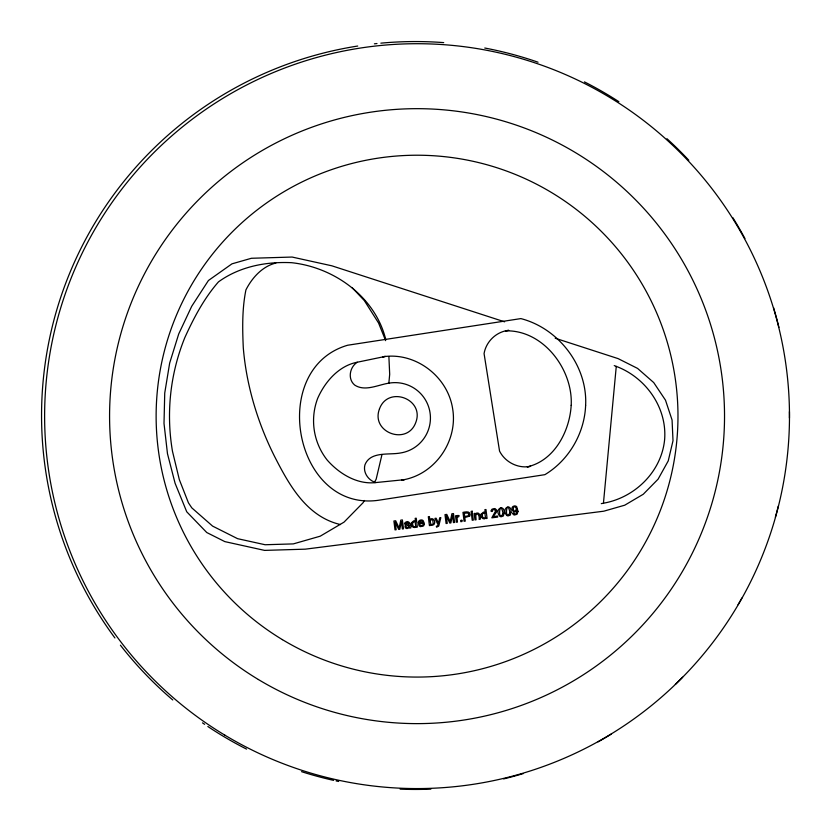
<?xml version="1.0" encoding="UTF-8"?>
<svg xmlns="http://www.w3.org/2000/svg" width="831" height="831" viewBox="0 0 831 831"><rect width="100%" height="100%" fill="white"/><g stroke="black" fill="none" stroke-linecap="round" stroke-linejoin="round"><path stroke-width="1.25" d="M388.846 383.236L389.687 374.324L388.887 356.572M601.291 503.628L603.441 503.212L616.27 366.388L614.234 365.588M381.99 454.536L376.152 479.238L374.282 482.593M364.342 500.48L363.095 502.713L344.024 522.138L320.215 536.192L293.312 543.9L265.12 544.741L237.593 538.675L212.58 526.096L191.805 507.866L188.44 502.838L179.319 479.591L172.484 451.326A209.017 209.017 0 0 1 184.825 337.615C193.82 317.826 204.094 298.298 218.48 281.865C239.577 266.585 265.941 261.485 291.577 262.689C334.072 267.281 375.051 296.657 385.667 339.193M357.268 362.223C349.706 367.022 347.389 379.05 354.723 385.096C365.287 391.972 378.458 384.535 389.677 383.039A35.38 35.38 0 0 1 430.022 412.633A35.38 35.38 0 0 1 400.428 452.988C388.856 455.18 370.439 451.077 364.954 464.809C362.783 472.496 368.393 480.422 375.757 482.572L404.271 479.695L401.633 480.1C434.478 475.197 457.974 441.687 452.708 409.143C447.951 376.526 415.469 351.627 382.675 356.811L385.314 356.406L357.268 362.223C338.799 365.754 324.942 381.793 317.671 398.361A62.834 62.273 81.3 0 0 327.154 460.01C339.058 473.618 357.091 484.764 375.757 482.572M275.871 263.032C262.305 266.377 252.073 277.783 245.924 289.884C242.06 308.862 242.413 328.38 243.286 347.638A209.017 138.486 65.3 0 0 274.355 456.022C288.959 484.618 306.421 516.633 340.471 524.569M603.441 503.212C634.666 497.748 661.32 471.977 664.592 439.942C667.335 407.844 645.936 377.565 616.27 366.388M504.604 321.826L331.87 265.816L292.107 257.049L251.398 258.275L231.963 263.843L208.425 280.504L191.701 306.307L178.707 333.989L169.669 363.074L164.735 393.063L164.008 423.446L167.478 453.705L175.102 483.32L186.736 511.792L206.763 532.536L224.827 541.615L264.601 550.392L305.299 549.166L603.805 511.19L624.735 505.196L643.246 494.268L658.09 479.165L668.238 460.893L673.006 440.721L672.071 420.019L665.496 400.189L653.727 382.582L637.564 368.403L618.108 358.618L555.191 338.217M352.032 287.536L364.331 300.583L378.562 323.01L385.646 340.648M789.429 411.677A373.95 373.95 0 0 1 789.44 418.045M778.304 506.11A373.95 373.95 0 0 1 775.354 517.204M741.875 598.04A373.95 373.95 0 0 1 738.063 604.677M682.615 677.203A373.95 373.95 0 0 1 675.374 684.391M611.252 734.116A373.95 373.95 0 0 1 598.04 741.875M523.353 773.557A373.95 373.95 0 0 1 503.628 778.917M430.853 789.138A373.95 373.95 0 0 1 400.147 789.138M338.653 781.472A373.95 373.95 0 0 1 336.14 780.932M333.626 780.382A373.95 373.95 0 0 1 301.518 771.656M246.558 749.105A373.95 373.95 0 0 1 207.833 726.491M204.623 724.32A373.95 373.95 0 0 1 202.494 722.856M172.765 699.962A373.95 373.95 0 0 1 120.412 645.199M114.927 637.969A373.95 373.95 0 0 1 357.714 46.037M374.407 43.814A373.95 373.95 0 0 1 376.983 43.534M380.847 43.16A373.95 373.95 0 0 1 443.712 42.62M484.753 48.021A373.95 373.95 0 0 1 538.041 62.2M584.442 81.895A373.95 373.95 0 0 1 618.866 101.683M666.95 138.704A373.95 373.95 0 0 1 688.806 160.269M732.765 217.566A373.95 373.95 0 0 1 744.95 238.57M773.557 307.647A373.95 373.95 0 0 1 778.917 327.372M430.022 521.141L430.874 524.164A1.506 1.506 0 0 0 432.047 524.506A1.579 1.579 0 0 0 433.2 523.727L432.764 520.009L430.832 519.801L430.022 521.141M516.56 508.665C513.163 516.955 511.408 501.415 516.56 508.665M491.246 510.836L491.225 511.439L492.357 511.418L492.679 510.047L493.874 509.413L495.743 510.753L491.807 517.827L497.686 517.09L497.551 516.041L493.199 516.581L496.782 511.709A2.69 2.69 0 0 0 496.761 510.13L494.954 508.541L492.222 509.081A2.358 2.358 0 0 0 491.36 510.296L491.246 510.836M468.871 514.296L467.936 515.947L464.674 516.466L464.28 513.288L467.656 512.945L468.871 514.296M504.199 513.257L503.326 516.009L501.155 516.757A2.368 2.368 0 0 1 499.639 516.061C493.905 509.289 504.594 502.984 504.199 513.257M511.107 512.405L510.234 515.147L508.063 515.895A2.368 2.368 0 0 1 506.546 515.199C500.813 508.437 511.501 502.121 511.107 512.405M571.188 405.372C569.65 431.31 554.36 460.769 527.27 466.845L530.562 466.336C518.232 468.85 505.196 462.296 499.556 451.108L484.068 353.591C486.114 341.468 496.439 331.559 508.728 330.354L505.435 330.863C543.142 329.627 573.172 369.463 571.188 405.372M585.626 405.455C584.463 433.377 568.892 460.239 544.876 474.667L380.099 500.013C294.673 514.109 266.876 368.839 347.628 345.239L520.871 318.595C558.775 328.401 587.694 366.097 585.626 405.455M419.499 522.159L419.416 522.938L423.021 522.491L421.421 520.85L419.499 522.159M434.644 522.367L434.582 523.073A2.96 2.96 0 0 1 433.72 524.693L431.705 525.4L430.344 524.662L430.437 525.462L429.43 525.597L428.318 516.705L429.409 516.56L429.804 519.739C431.518 517.1 435.226 519.687 434.644 522.367M457.029 517.433L457.434 522.107L456.333 522.242L455.533 515.802L456.52 515.677L456.645 516.653L457.538 515.459L459.065 515.573L458.816 516.633L457.029 517.433M418.346 522.294L419.021 525.67A2.69 2.69 0 0 0 420.507 526.636L423.571 525.919L424.371 524.257L423.228 524.257C422.937 526.542 419.478 526.044 419.468 523.842L424.277 523.25L423.114 520.58A2.69 2.69 0 0 0 421.525 519.946L420.268 520.102A2.753 2.753 0 0 0 418.834 521.13L418.346 522.294M518.045 511.408L516.996 514.306L514.389 515.012A2.223 2.223 0 0 1 512.956 514.046L512.582 513.143L513.62 512.924L515.262 514.14A1.683 1.683 0 0 0 516.435 513.496L516.944 510.66C513.475 515.147 509.164 506.692 514.358 505.944A2.867 2.867 0 0 1 516.705 506.702L518.045 511.408M503.087 513.818C496.948 522.959 500.127 497.229 503.087 513.818M509.995 512.956C503.856 522.097 507.035 496.367 509.995 512.956M409.049 525.898C409.247 527.758 405.403 528.454 405.923 526.241L408.966 524.86L409.049 525.898M411.47 522.792C410.088 525.649 414.243 529.596 416.248 526.407L416.341 527.218L417.359 527.093L416.248 518.201L415.168 518.336L415.562 521.525A2.171 2.171 0 0 0 413.672 520.86L411.47 522.792M481.201 514.098C479.819 516.965 483.964 520.912 485.969 517.723L486.073 518.534L487.08 518.409L485.979 509.517L484.889 509.652L485.283 512.841A2.171 2.171 0 0 0 483.403 512.176L481.201 514.098M438.82 521.691L438.55 523.218L436.098 518.222L434.925 518.367L438.103 524.797L437.553 526.033L436.348 526.21L436.597 527.218L438.758 526.023L440.825 517.63L439.734 517.765L438.82 521.691M404.614 523.374L404.5 524.018L405.59 524.039L406.016 523.011L407.844 522.606L408.862 524.008C402.536 523.385 405.029 531.653 409.361 527.29L409.683 528.049L410.815 527.914C411.605 523.987 407.761 518.783 404.614 523.374M399.451 526.584L399.15 528.059L395.681 520.767L393.904 520.985L395.016 529.877L396.148 529.742L395.203 522.169L398.714 529.42L399.784 529.285L401.435 521.525L402.36 528.963L403.502 528.817L402.391 519.936L400.812 520.123L399.451 526.584M450.547 520.216L450.246 521.702L446.766 514.399L445 514.628L446.102 523.52L447.244 523.374L446.299 515.802L449.81 523.052L450.869 522.917L452.531 515.158L453.456 522.595L454.588 522.46L453.487 513.568L451.898 513.766L450.547 520.216M412.581 522.865L412.758 525.504L413.869 526.615A1.558 1.558 0 0 0 415.697 525.94L415.22 522.221L413.89 521.754L412.581 522.865M482.302 514.181L482.479 516.82L483.6 517.931A1.558 1.558 0 0 0 485.418 517.256L484.951 513.537L483.611 513.07L482.302 514.181M379.466 408.935C370.481 432.432 407.294 446.091 415.801 422.418C424.797 398.922 387.984 385.262 379.466 408.935M475.748 514.825L476.07 519.78L474.979 519.915L474.179 513.475L475.166 513.35L475.28 514.275C478.178 510.286 481.596 516.124 480.214 519.271L479.123 519.406C479.664 517.547 478.469 511.74 475.748 514.825M469.598 516.124L464.799 517.516L465.256 521.13L464.082 521.276L462.971 512.384C465.256 511.896 470.232 510.816 470.097 514.659A2.69 2.69 0 0 1 469.598 516.124M472.216 511.231L471.125 511.366L471.281 512.623L472.372 512.488L472.216 511.231M472.517 513.683L471.426 513.818L472.226 520.258L473.317 520.123L472.517 513.683M461.88 520.289L460.644 520.445L460.8 521.681L462.036 521.536L461.88 520.289M224.837 735.144A372.433 372.433 0 0 0 789.419 423.104A372.433 372.433 0 0 0 236.897 90.184A372.433 372.433 0 0 0 224.837 735.144M282.384 639.631A260.924 260.924 0 0 0 677.93 421.026A260.924 260.924 0 0 0 290.84 187.775A260.924 260.924 0 0 0 282.384 639.631M258.358 679.509A307.48 307.48 0 0 0 724.476 421.888A307.48 307.48 0 0 0 268.32 147.035A307.48 307.48 0 0 0 258.358 679.509"/></g></svg>
